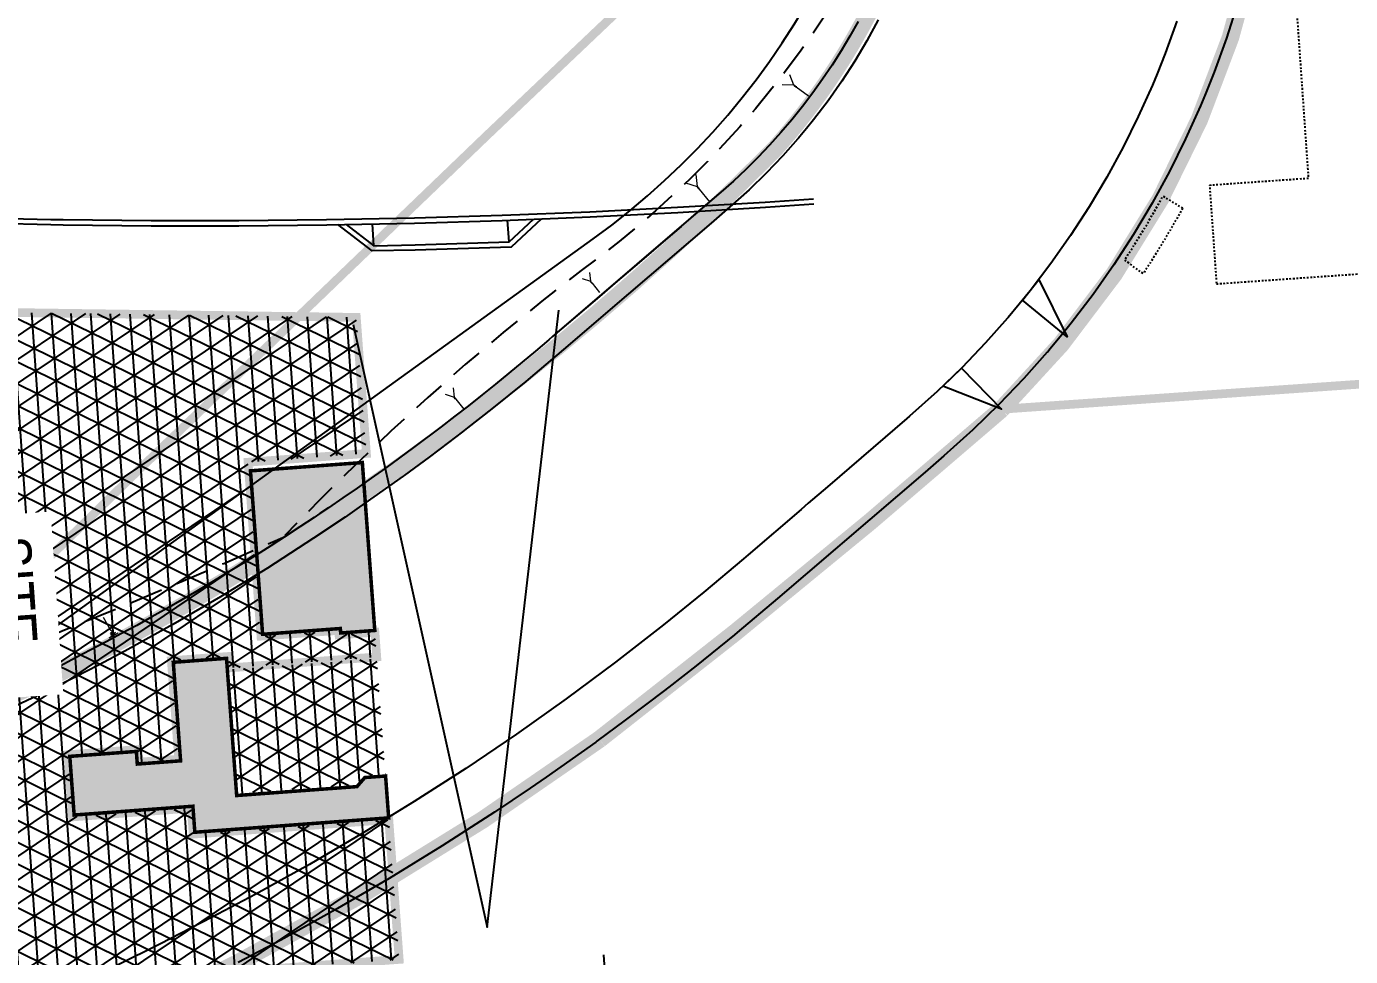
# Model space of a CAD drawing. Header units: millimetres. Extents: x 50357 to 985146, y 723188 to 1803594.
# Drawn here: x 829763.9 to 829839.8, y 818097.4 to 818150.7 of the extents above; entities that cross this region are included whole.
import ezdxf
from ezdxf.xclip import XClip

# ---------------------------------------------------------------- set-up
doc = ezdxf.new("R2010")
doc.units = ezdxf.units.MM
doc.header["$LTSCALE"] = 3
doc.header["$MEASUREMENT"] = 0
for name, pattern in [('3A35X-MAGP-P-SB$0$3A35X-MAGP-P-SB$0$HIDDEN', [0.375, 0.25, -0.125]), ('DASHED', [19.05, 12.7, -6.35]), ('DIVIDE', [1.25, 0.5, -0.25, 0, -0.25, 0, -0.25]), ('PHANTOM', [2.5, 1.25, -0.25, 0.25, -0.25, 0.25, -0.25]), ('x-baseplan$0$DGN Style 2', [1.94727e-06, 0, -1.94727e-06]), ('x-baseplan$0$XXXXX-PIW-DWG-P00-XXXX-R100-WS4-00$0$XXXXX-PIW-P-WHCGRDP1-XXX$0$HIDDEN', [9.525, 6.35, -3.175]), ('x-boundary$0$DGN Style 4', [76.563414, 38.257796, -19.128898, 0.047822, -19.128898])]:
    doc.linetypes.add(name, pattern=pattern)
for name, color, linetype in [('-Section line', 7, 'Continuous'), ('00_Xref', 7, 'Continuous'), ('3A35X-MAGP-P-SB$0$UAJ-90BOUN', 7, 'Continuous'), ('LWK-MA_Stone around ASA', 8, 'Continuous'), ('LWK-STEPS', 8, 'Continuous'), ('UAJ-00XREF', 7, 'Continuous'), ('UAJ-90.5LAND', 8, 'Continuous'), ('x-baseplan$0$XXXXX-PIW-DWG-P00-XXXX-R100-WS4-00$0$XXXXX-PIW-P-WHCGRDP1-XXX$0$MMH125__', 3, 'x-baseplan$0$XXXXX-PIW-DWG-P00-XXXX-R100-WS4-00$0$XXXXX-PIW-P-WHCGRDP1-XXX$0$HIDDEN'), ('x-baseplan$0$XXXXX-PIW-DWG-P00-XXXX-R100-WS4-00$0$XXXXX-PIW-P-WHCGRDP1-XXX$0$MMH813__', 3, 'Continuous'), ('x-baseplan$0$XXXXX-PIW-DWG-P00-XXXX-R100-WS4-00$0$XXXXX-PIW-P-WHCGRDP1_RUN IN AND OUT-XXX$0$MMH813_S', 3, 'Continuous')]:
    doc.layers.add(name, color=color, linetype=linetype)
for name, color, linetype, lineweight in [('DraftConditionLine_AtGradeRoad_20180809', 7, 'Continuous', 0), ('x-baseplan$0$XXXXX-PIW-DWG-P00-XXXX-R100-WS4-00$0$XXXXX-PIW-P-WHCGRDP1-XXX$0$MMH125CS', 3, 'Continuous', 18), ('x-baseplan$0$XXXXX-PIW-DWG-P00-XXXX-R100-WS4-00$0$XXXXX-PIW-P-WHCGRDP1-XXX$0$MMH125FS', 3, 'Continuous', 18)]:
    doc.layers.add(name, color=color, linetype=linetype, lineweight=lineweight)
for name, color, linetype, true_color in [('OUTLINE_P00', 7, 'DASHED', 0xf5f500), ('x-baseplan$0$AR-ROAD_AR_BS_MI_', 7, 'Continuous', 0x6d6d6d), ('x-boundary$0$AR-SIMS_BL_', 7, 'x-boundary$0$DGN Style 4', 0xff0505)]:
    doc.layers.add(name, color=color, linetype=linetype, true_color=true_color)
doc.styles.add('Style-Arial', font='arial.ttf', dxfattribs={"width": 0.8, "height": 5})
pattern_1 = [(273.9989, (830404.9786, 818244.1101), (1.122261, 0.0784547), []), (333.9989, (830404.9786, 818244.1101), (0.4931868, 1.011134), []), (33.9989, (830404.9786, 818244.1101), (-0.6290742, 0.9326793), [])]

# ---------------------------------------------------------------- blocks, each defined once
blk = doc.blocks.new('x-baseplan$0$XXXXX-PIW-DWG-P00-XXXX-R100-WS4-00$0$XXXXX-PIW-P-WHCGRDP1-XXX$0$FILL-SLOPE')
at = {"flags": 128}
blk.add_lwpolyline([(-0.06, 0.25), (0.06, 0.25), (-0.03772, 0.22678), (0.0279, 0.22678), (-0.02004, 0.20996), (0.02116, 0.20892), (-0.01586, 0.19736), (0, 0.18052), (0, 0)], dxfattribs=at)
blk = doc.blocks.new('x-baseplan$0$XXXXX-PIW-DWG-P00-XXXX-R100-WS4-00$0$XXXXX-PIW-P-WHCGRDP1-XXX$0$CUT-SLOPE')
at = {"layer": 'x-baseplan$0$XXXXX-PIW-DWG-P00-XXXX-R100-WS4-00$0$XXXXX-PIW-P-WHCGRDP1-XXX$0$MMH125CS'}
for p, q in [((0.4, 16.5), (-0.5, 16)), ((-0.5, 16), (0.4, 15.5)), ((0.4, 15.5), (-0.5, 15)), ((-0.5, 15), (0.4, 14.5)), ((0, 17), (0.4, 16.5)), ((0.4, 14.5), (0, 14)), ((0, 14), (0, 0))]:
    blk.add_line(p, q, dxfattribs=at)
at = {"layer": 'x-baseplan$0$XXXXX-PIW-DWG-P00-XXXX-R100-WS4-00$0$XXXXX-PIW-P-WHCGRDP1-XXX$0$MMH125CS', "ltscale": 0.5}
for points in [[(-5.7, 25.8), (0, 17)], [(5.7, 25.8), (0, 17)]]:
    blk.add_lwpolyline(points, dxfattribs=at)
blk = doc.blocks.new('x-baseplan$0$XXXXX-PIW-DWG-P00-XXXX-R100-WS4-00')
at = {"layer": 'x-baseplan$0$XXXXX-PIW-DWG-P00-XXXX-R100-WS4-00$0$XXXXX-PIW-P-WHCGRDP1-XXX$0$MMH125__', "ltscale": 0.1, "elevation": 5.715, "flags": 128}
for points in [[(834438.05, 818156.683, 0.003233), (834435.34, 818152.641, -0.097001), (834420.522, 818136.729, 0.037763), (834403.526, 818121.523, 11.538047)], [(834360.171, 818098.89, -0.158227), (834374.935, 818110.054, 0.019094), (834403.555, 818121.479, -0.212095)]]:
    blk.add_lwpolyline(points, format="xyb", dxfattribs=at)
at = {"layer": 'x-baseplan$0$XXXXX-PIW-DWG-P00-XXXX-R100-WS4-00$0$XXXXX-PIW-P-WHCGRDP1-XXX$0$MMH813__', "ltscale": 0.005142, "elevation": 5.715}
blk.add_lwpolyline([(834436.409, 818151.008), (834435.933, 818150.16), (834435.434, 818149.326), (834434.912, 818148.505), (834434.368, 818147.7), (834433.801, 818146.91), (834433.213, 818146.136), (834432.603, 818145.378), (834431.973, 818144.638), (834431.323, 818143.915), (834430.653, 818143.211), (834429.963, 818142.525), (834429.255, 818141.859), (834428.529, 818141.213), (834428.421, 818141.12), (834418.885, 818132.937), (834418.668, 818132.751), (834417.911, 818132.108), (834417.149, 818131.471), (834416.383, 818130.839), (834415.613, 818130.213), (834414.838, 818129.591), (834414.059, 818128.976), (834413.275, 818128.365), (834412.488, 818127.761), (834410.9, 818126.568), (834410.1, 818125.98), (834409.296, 818125.397), (834408.487, 818124.82), (834407.675, 818124.249), (834406.859, 818123.683), (834406.039, 818123.124), (834405.546, 818122.791), (834405.215, 818122.569), (834404.387, 818122.021), (834403.555, 818121.479), (834402.719, 818120.942), (834401.88, 818120.411), (834401.037, 818119.886), (834400.191, 818119.367), (834399.341, 818118.854), (834398.487, 818118.347), (834396.769, 818117.35), (834395.905, 818116.861), (834395.037, 818116.378), (834394.167, 818115.901), (834393.292, 818115.43), (834391.534, 818114.506), (834391.106, 818114.286), (834390.646, 818114.045), (834389.769, 818113.6), (834388.802, 818113.132), (834387.993, 818112.757)], dxfattribs=at)
at = {"layer": 'x-baseplan$0$XXXXX-PIW-DWG-P00-XXXX-R100-WS4-00$0$XXXXX-PIW-P-WHCGRDP1-XXX$0$MMH813__', "ltscale": 0.005142}
for points in [[(834454.691, 818151.022, 5.7), (834454.022, 818149.174, 5.706), (834453.558, 818148.008, 5.71), (834453.283, 818147.352, 5.704), (834452.476, 818145.56, 5.685), (834451.602, 818143.799, 5.667), (834450.662, 818142.073, 5.648), (834449.657, 818140.383, 5.63), (834448.589, 818138.733, 5.611), (834447.459, 818137.124, 5.593), (834446.269, 818135.56, 5.574), (834445.02, 818134.041, 5.556), (834444.974, 818133.988, 5.555), (834443.715, 818132.571, 5.538), (834442.355, 818131.152, 5.523), (834440.943, 818129.785, 5.51), (834439.361, 818128.37, 5.498), (834439.21, 818128.237, 5.497), (834434.658, 818124.329, 5.401), (834433.542, 818123.376, 5.416), (834433.137, 818123.029, 5.423), (834430.103, 818120.423, 5.484), (834429.826, 818120.188, 5.485), (834427.557, 818118.278, 5.498), (834425.254, 818116.41, 5.518), (834422.485, 818114.257, 5.549), (834419.669, 818112.166, 5.589), (834416.808, 818110.137, 5.638), (834413.902, 818108.172, 5.642), (834410.954, 818106.271, 5.655), (834407.965, 818104.436, 5.676), (834404.936, 818102.668, 5.706), (834401.869, 818100.966, 5.744), (834399.329, 818099.623, 5.782), (834398.765, 818099.333, 5.791), (834396.359, 818098.093, 5.829), (834393.933, 818096.894, 5.868)], [(834458.164, 818152.036, 5.907), (834457.531, 818150.055, 5.914), (834456.823, 818148.1, 5.92), (834456.333, 818146.866, 5.925), (834456.042, 818146.173, 5.918), (834455.188, 818144.277, 5.899), (834454.263, 818142.414, 5.881), (834453.269, 818140.588, 5.863), (834452.206, 818138.801, 5.844), (834451.076, 818137.055, 5.826), (834449.88, 818135.354, 5.807), (834448.621, 818133.699, 5.789), (834447.996, 818132.923, 5.78), (834447.411, 818132.222, 5.772), (834447.301, 818132.092, 5.77), (834447.253, 818132.036, 5.77), (834445.92, 818130.537, 5.753), (834444.482, 818129.036, 5.737), (834442.988, 818127.59, 5.724), (834441.315, 818126.094, 5.712), (834440.245, 818125.156, 5.692), (834435.495, 818121.1, 5.63), (834435.091, 818120.753, 5.637), (834431.779, 818117.911, 5.699), (834429.468, 818115.965, 5.713), (834429.318, 818115.841, 5.714), (834427.121, 818114.062, 5.732), (834425.55, 818112.828, 5.75), (834425.221, 818112.574, 5.753), (834424.3, 818111.869, 5.764), (834423.053, 818110.93, 5.781), (834421.431, 818109.738, 5.803), (834421.358, 818109.685, 5.805), (834418.516, 818107.671, 5.852), (834417.594, 818107.037, 5.853), (834415.556, 818105.669, 5.856), (834412.552, 818103.732, 5.869), (834409.506, 818101.863, 5.89), (834406.42, 818100.061, 5.92), (834403.295, 818098.327, 5.959), (834400.846, 818097.031, 5.994)], [(834437.564, 818151.104, 0), (834436.91, 818149.904, 0), (834436.212, 818148.73, 0), (834435.469, 818147.583, 0), (834434.684, 818146.464, 0), (834433.857, 818145.377, 0), (834433.446, 818144.867, 0), (834433.061, 818144.406, 0), (834432.989, 818144.321, 0), (834432.957, 818144.285, 0), (834432.082, 818143.3, 0), (834431.137, 818142.313, 0), (834430.155, 818141.363, 0), (834429.056, 818140.38, 0), (834427.987, 818139.441, 0), (834423.236, 818135.386, 0), (834419.52, 818132.197, 0), (834417.478, 818130.477, 0), (834417.344, 818130.367, 0), (834415.403, 818128.795, 0), (834414.014, 818127.704, 0), (834413.724, 818127.48, 0), (834412.91, 818126.857, 0), (834411.808, 818126.027, 0), (834410.374, 818124.974, 0), (834410.31, 818124.927, 0), (834407.798, 818123.147, 0), (834406.983, 818122.587, 0), (834405.181, 818121.377, 0), (834402.527, 818119.666, 0), (834399.835, 818118.013, 0), (834397.108, 818116.421, 0), (834394.346, 818114.889, 0), (834392.839, 818114.086, 0), (834392.182, 818113.742, 0), (834391.551, 818113.418, 0), (834389.999, 818112.658, 0), (834389.898, 818112.609, 0), (834389.359, 818112.353, 0), (834387.151, 818111.325, 0)], [(834436.409, 818151.008, 4.861), (834435.933, 818150.16, 4.847), (834435.434, 818149.326, 4.834), (834434.912, 818148.505, 4.82), (834434.368, 818147.7, 4.807), (834433.801, 818146.91, 4.794), (834433.213, 818146.136, 4.779), (834432.603, 818145.378, 4.766), (834431.973, 818144.638, 4.753), (834431.323, 818143.915, 4.74), (834430.653, 818143.211, 4.73), (834429.963, 818142.525, 4.719), (834429.255, 818141.859, 4.71), (834428.529, 818141.213, 4.702), (834428.421, 818141.12, 4.701), (834427.773, 818140.564, 4.707), (834427.014, 818139.913, 4.718), (834426.255, 818139.261, 4.728), (834425.496, 818138.61, 4.738), (834423.979, 818137.308, 4.758), (834423.22, 818136.656, 4.76), (834422.461, 818136.005, 4.758), (834421.702, 818135.354, 4.759), (834418.885, 818132.937, 4.767), (834418.668, 818132.751, 4.768), (834417.911, 818132.108, 4.773), (834417.149, 818131.471, 4.778), (834416.383, 818130.839, 4.785), (834415.613, 818130.213, 4.792), (834414.838, 818129.591, 4.799), (834414.059, 818128.976, 4.81), (834413.275, 818128.365, 4.819), (834412.488, 818127.761, 4.829), (834410.9, 818126.568, 4.854), (834410.1, 818125.98, 4.866), (834409.296, 818125.397, 4.881), (834408.487, 818124.82, 4.896), (834407.675, 818124.249, 4.911), (834406.859, 818123.683, 4.932), (834406.039, 818123.124, 4.958), (834405.546, 818122.791, 4.974), (834405.215, 818122.569, 4.985), (834404.387, 818122.021, 5.012), (834403.555, 818121.479, 5.041), (834402.719, 818120.942, 5.071), (834401.88, 818120.411, 5.099), (834401.037, 818119.886, 5.131), (834400.191, 818119.367, 5.163), (834399.341, 818118.854, 5.194), (834398.487, 818118.347, 5.229), (834396.769, 818117.35, 5.298), (834395.905, 818116.861, 5.335), (834395.037, 818116.378, 5.372), (834394.167, 818115.901, 5.409), (834393.292, 818115.43, 5.448), (834391.534, 818114.506, 5.527), (834391.106, 818114.286, 5.547), (834390.646, 818114.045, 5.569), (834389.769, 818113.6, 5.611), (834388.802, 818113.132, 5.656), (834387.993, 818112.757, 5.693)]]:
    blk.add_polyline3d(points, dxfattribs=at)
at = {"layer": 'x-baseplan$0$XXXXX-PIW-DWG-P00-XXXX-R100-WS4-00$0$XXXXX-PIW-P-WHCGRDP1_RUN IN AND OUT-XXX$0$MMH813_S'}
for points in [[(834445.834, 818135.032), (834446.767, 818136.207), (834448.398, 818132.924), (834445.834, 818135.032)], [(834442.34, 818131.137), (834444.628, 818128.772), (834441.262, 818130.093), (834442.34, 818131.137)]]:
    blk.add_lwpolyline(points, dxfattribs=at)
at = {"layer": 'x-baseplan$0$XXXXX-PIW-DWG-P00-XXXX-R100-WS4-00$0$XXXXX-PIW-P-WHCGRDP1-XXX$0$MMH125CS'}
for p, xscale, yscale, zscale, rotation in [((834433.558, 818146.749), 0.06186434135182801, 0.06186434135182801, 0.06186434135182801, 53.84386748164025), ((834427.886, 818140.67), 0.06669463091377154, 0.06669463091377154, 0.06669463091377154, 39.15769178441374), ((834421.577, 818135.47), 0.04840475999586621, 0.04840475999586621, 0.04840475999586621, 39.15769178441374), ((834413.79, 818128.785), 0.05163768119492416, 0.05163768119492416, 0.05163768119492416, 39.15769178441373)]:
    blk.add_blockref('x-baseplan$0$XXXXX-PIW-DWG-P00-XXXX-R100-WS4-00$0$XXXXX-PIW-P-WHCGRDP1-XXX$0$CUT-SLOPE', p, dxfattribs=dict(at, xscale=xscale, yscale=yscale, zscale=zscale, rotation=rotation))
at = {"layer": 'x-baseplan$0$XXXXX-PIW-DWG-P00-XXXX-R100-WS4-00$0$XXXXX-PIW-P-WHCGRDP1-XXX$0$MMH125FS', "ltscale": 100, "xscale": 4.815153737899259, "yscale": 4.815153737899259, "zscale": 4.815153737899259, "rotation": 208.7564468288244}
blk.add_blockref('x-baseplan$0$XXXXX-PIW-DWG-P00-XXXX-R100-WS4-00$0$XXXXX-PIW-P-WHCGRDP1-XXX$0$FILL-SLOPE', (834393.126, 818116.836), dxfattribs=at)
blk = doc.blocks.new('x-baseplan')
at = {"layer": 'x-baseplan$0$AR-ROAD_AR_BS_MI_'}
blk.add_line((834388.714, 818115.097), (834421.217, 818138.544), dxfattribs=at)
at = {"layer": 'x-baseplan$0$AR-ROAD_AR_BS_MI_', "linetype": 'x-baseplan$0$DGN Style 2', "flags": 128}
blk.add_lwpolyline([(834456.958, 818135.965), (834479.403, 818137.534), (834479.84, 818131.29), (834493.626, 818132.254), (834490.777, 818172.994), (834485.53, 818172.627), (834485.326, 818175.547), (834485.834, 818176.318), (834483.063, 818178.146), (834482.474, 818177.253), (834484.937, 818175.628), (834472.789, 818174.779), (834472.535, 818178.415), (834464.885, 818177.88), (834462.451, 818176.993), (834461.82, 818176.535), (834462.983, 818159.903), (834460.988, 818159.764), (834462.229, 818142.007), (834456.563, 818141.611)], close=True, dxfattribs=at)
blk.add_lwpolyline([(834455.019, 818140.303, -0.020142), (834452.754, 818136.543), (834451.693, 818137.332, 0.020103), (834453.894, 818140.997)], format="xyb", close=True, dxfattribs=at)
at = {"layer": 'x-baseplan$0$AR-ROAD_AR_BS_MI_'}
blk.add_arc((834395.475, 818174.228), 44, 305.80537, 0.17695, dxfattribs=at)
blk.add_blockref('x-baseplan$0$XXXXX-PIW-DWG-P00-XXXX-R100-WS4-00', (0, 0))
blk = doc.blocks.new('3A35X-MAGP-P-LD-00-0')
at = {"layer": 'LWK-MA_Stone around ASA', "ltscale": 0.5, "elevation": 0}
blk.add_lwpolyline([(834624315, 818069071), (834621353, 818111471)], dxfattribs=at)
at = {"layer": 'LWK-STEPS', "ltscale": 0.5, "elevation": 0}
for points in [[(834560411, 818159749), (834570229, 818156759), (834570883, 818156560), (834573948, 818155663), (834577038, 818154819), (834580152, 818154030), (834583308, 818153840), (834586466, 818153706), (834589626, 818153627), (834590334, 818153616), (834595368, 818153568), (834600403, 818153570), (834605438, 818153623), (834610472, 818153726), (834615505, 818153879), (834620535, 818154083), (834625564, 818154337), (834630590, 818154641), (834633361, 818154836)], [(834570383, 818156398), (834570797, 818156272), (834573866, 818155374), (834576962, 818154529), (834580106, 818153732), (834583292, 818153540), (834586456, 818153406), (834589620, 818153327), (834590330, 818153316), (834595367, 818153268), (834600405, 818153270), (834605443, 818153323), (834610480, 818153426), (834615515, 818153579), (834620549, 818153783), (834625581, 818154037), (834630609, 818154341), (834633381, 818154537)], [(834617765, 818153670), (834616024, 818152048), (834610521, 818151876), (834608052, 818151826), (834606081, 818153336)], [(834606561, 818153346), (834608151, 818152128), (834610513, 818152176), (834615902, 818152344), (834617305, 818153652)], [(834608151, 818152128), (834608063, 818153377)], [(834615902, 818152344), (834615814, 818153591)]]:
    blk.add_lwpolyline(points, dxfattribs=at)
at = {"layer": 'UAJ-90.5LAND', "elevation": 0}
blk.add_lwpolyline([(834606964, 818147617), (834614668, 818113039), (834618767, 818148442)], dxfattribs=at)

msp = doc.modelspace()

# ---------------------------------------------------------------- hatches: boundary and pattern name
h = msp.add_hatch()
h.set_pattern_fill('NET3', color=256, scale=9)
h.set_pattern_definition(pattern_1)
h.paths.add_polyline_path([(829740.1841, 818134.6401), (829782.8142, 818134.0399), (829783.3929, 818126.2356), (829783.1232, 818126.2156), (829783.1232, 818126.2156), (829776.6083, 818125.7327), (829777.3477, 818115.7573), (829781.8062, 818116.0878), (829781.8248, 818115.8317), (829783.8817, 818115.9842), (829783.987, 818114.564), (829776.468, 818114.0067), (829775.5129, 818113.9359), (829775.4643, 818114.5921), (829772.2104, 818114.3509), (829772.6293, 818108.6991), (829770.3473, 818108.53), (829770.2933, 818109.2532), (829766.2754, 818108.9554), (829766.5397, 818105.3902), (829773.3502, 818105.895), (829773.4609, 818104.4028), (829784.6786, 818105.2343), (829785.2729, 818097.2179), (829743.19, 818094.096), (829742.225, 818107.1116), (829750.2854, 818107.7085), (829750.2541, 818108.1303), (829756.1092, 818108.564), (829756.3196, 818105.725), (829760.2363, 818106.0154), (829759.8911, 818110.6728), (829742.0592, 818109.3506), (829741.7546, 818113.4587), (829747.1249, 818113.8568), (829746.7352, 818119.1147), (829742.3685, 818118.791), (829742.636, 818115.2003), (829741.6317, 818115.1258)])
h = msp.add_hatch(color=8)
h.dxf.hatch_style = 1
h.paths.add_polyline_path([(829783.1626, 818125.7131), (829776.748, 818125.2376), (829777.4428, 818115.8648), (829781.9015, 818116.1953), (829781.92, 818115.9392), (829783.8764, 818116.0842)])
h.paths.add_polyline_path([(829784.6733, 818105.3344), (829773.556, 818104.5103), (829773.4453, 818106.0026), (829766.6348, 818105.4977), (829766.3854, 818108.862), (829770.2025, 818109.145), (829770.2565, 818108.4217), (829772.7393, 818108.6058), (829772.3204, 818114.2576), (829775.3734, 818114.4839), (829775.9565, 818106.6172), (829782.856, 818107.1286), (829783.303, 818107.6472), (829784.4953, 818107.7356)])
h.paths.add_polyline_path([(829741.7493, 818113.5588), (829747.0192, 818113.9494), (829746.6443, 818119.0065), (829742.3781, 818118.6897), (829742.6457, 818115.0989), (829741.6413, 818115.0251)])
h.paths.add_polyline_path([(829742.2197, 818107.2117), (829750.1797, 818107.8012), (829750.1484, 818108.223), (829756.2043, 818108.6715), (829756.4147, 818105.8326), (829760.1306, 818106.108), (829759.8002, 818110.5646), (829742.0688, 818109.2498)])
h = msp.add_hatch()
h.set_pattern_fill('NET3', color=256, scale=9)
h.set_pattern_definition(pattern_1)
h.paths.add_polyline_path([(829784.4857, 818107.8363), (829783.2518, 818107.7449), (829782.8048, 818107.2263), (829775.947, 818106.7179), (829775.778, 818108.9977), (829775.778, 818108.9976), (829775.5591, 818111.9503), (829775.5591, 818111.9503), (829775.4199, 818113.828), (829783.9944, 818114.4636)])

# ---------------------------------------------------------------- linework, layer by layer
at = {"layer": '3A35X-MAGP-P-SB$0$UAJ-90BOUN', "linetype": '3A35X-MAGP-P-SB$0$3A35X-MAGP-P-SB$0$HIDDEN', "ltscale": 100, "const_width": 0.5}
msp.add_lwpolyline([(829740.1841, 818134.6401), (829782.8142, 818134.0399), (829783.3929, 818126.2356), (829783.1232, 818126.2156), (829783.1232, 818126.2156), (829776.6083, 818125.7327), (829777.3477, 818115.7573), (829781.8062, 818116.0878), (829781.8248, 818115.8317), (829783.8817, 818115.9842), (829783.987, 818114.564), (829776.468, 818114.0067), (829775.5129, 818113.9359), (829775.4643, 818114.5921), (829772.2104, 818114.3509), (829772.6293, 818108.6991), (829770.3473, 818108.53), (829770.2933, 818109.2532), (829766.2754, 818108.9554), (829766.5397, 818105.3902), (829773.3502, 818105.895), (829773.4609, 818104.4028), (829784.6786, 818105.2343), (829785.2729, 818097.2179), (829743.19, 818094.096)], dxfattribs=at)
at = {"layer": 'DraftConditionLine_AtGradeRoad_20180809', "linetype": 'PHANTOM', "ltscale": 0.3, "const_width": 1, "flags": 128}
msp.add_lwpolyline([(829816.4456, 818170.5935), (829816.4667, 818169.9288), (829816.4762, 818169.2637), (829816.474, 818168.5987), (829816.4603, 818167.9337), (829816.435, 818167.2691), (829816.3981, 818166.605), (829816.3496, 818165.9417), (829816.2895, 818165.2793), (829816.2179, 818164.6181), (829816.1348, 818163.9582), (829816.0401, 818163.2999), (829815.934, 818162.6433), (829815.8164, 818161.9887), (829815.6874, 818161.3362), (829815.5471, 818160.6861), (829815.3954, 818160.0385), (829815.2325, 818159.3937), (829815.0583, 818158.7518), (829814.8729, 818158.113), (829814.6765, 818157.4776), (829814.4689, 818156.8457), (829814.2504, 818156.2176), (829814.0209, 818155.5933), (829813.7806, 818154.9731), (829813.5295, 818154.3573), (829813.2677, 818153.7459), (829812.9953, 818153.1391), (829812.7123, 818152.5373), (829812.4188, 818151.9404), (829812.115, 818151.3487), (829811.8009, 818150.7625), (829811.4766, 818150.1818), (829811.1422, 818149.6069), (829810.7979, 818149.0379), (829810.4436, 818148.475), (829810.0796, 818147.9183), (829809.7059, 818147.3681), (829809.3227, 818146.8245), (829808.9301, 818146.2877), (829808.5281, 818145.7578), (829808.117, 818145.235), (829807.6968, 818144.7194), (829807.2677, 818144.2113), (829806.8298, 818143.7108), (829806.8296, 818143.7106), (829804.8254, 818141.7219), (829802.7867, 818139.7685), (829800.7143, 818137.8509), (829798.6087, 818135.9699), (829796.4707, 818134.1258), (829794.3007, 818132.3194), (829792.0996, 818130.5511), (829789.8679, 818128.8215), (829787.6064, 818127.1311), (829785.3158, 818125.4804), (829782.9966, 818123.8699), (829780.6498, 818122.3002), (829778.2758, 818120.7717), (829775.8756, 818119.2848), (829773.4498, 818117.8401), (829770.9991, 818116.4379), (829768.5244, 818115.0787), (829766.0263, 818113.7628), (829764.9187, 818113.1971, 0.0292121), (829739.0952, 818100.6726, 0.0252612), (829634.8523, 818030.289), (829598.1866, 818004.1488), (829597.5858, 818003.6568), (829596.9766, 818003.1753), (829596.359, 818002.7045), (829595.7333, 818002.2446), (829595.0997, 818001.7957), (829594.4583, 818001.3579), (829593.8094, 818000.9313), (829593.1532, 818000.5162), (829592.4898, 818000.1125), (829591.8194, 817999.7205), (829591.1423, 817999.3403), (829590.4587, 817998.9719), (829589.7688, 817998.6155), (829589.0727, 817998.2712), (829588.3708, 817997.9391), (829587.6631, 817997.6193), (829586.95, 817997.3119), (829586.2317, 817997.017), (829585.5082, 817996.7347), (829584.78, 817996.4651), (829584.0472, 817996.2082), (829583.31, 817995.9641), (829582.5687, 817995.733), (829581.8234, 817995.5148), (829581.0744, 817995.3096), (829580.322, 817995.1176), (829579.5664, 817994.9387), (829578.8077, 817994.773), (829578.0463, 817994.6206), (829577.2823, 817994.4815), (829576.516, 817994.3558), (829575.7476, 817994.2434), (829574.9774, 817994.1445), (829574.2055, 817994.059), (829573.4323, 817993.9871), (829572.658, 817993.9286), (829571.8828, 817993.8836), (829571.1068, 817993.8522), (829570.3305, 817993.8343), (829569.554, 817993.83), (829568.7775, 817993.8393), (829568.0013, 817993.8621), (829567.2256, 817993.8984), (829566.4506, 817993.9482), (829565.6767, 817994.0116), (829564.9039, 817994.0885), (829564.1327, 817994.1789), (829563.3631, 817994.2827), (829562.5954, 817994.3999), (829561.83, 817994.5305), (829561.0669, 817994.6744), (829560.3064, 817994.8316), (829559.5488, 817995.0021), (829558.7943, 817995.1858), (829558.0431, 817995.3826), (829557.2955, 817995.5925), (829556.5516, 817995.8154), (829555.8117, 817996.0512), (829555.0761, 817996.3), (829554.3449, 817996.5615), (829553.6184, 817996.8358), (829552.8968, 817997.1227), (829552.1803, 817997.4221), (829551.4692, 817997.734), (829550.7636, 817998.0583), (829550.0637, 817998.3948), (829549.3699, 817998.7435), (829548.6822, 817999.1042), (829548.0009, 817999.4769), (829547.3263, 817999.8615), (829546.6584, 818000.2577), (829545.9976, 818000.6655), (829545.344, 818001.0849), (829544.6978, 818001.5155), (829544.0593, 818001.9574), (829543.4285, 818002.4103), (829542.8057, 818002.8742), (829542.1911, 818003.3489), (829541.585, 818003.8342), (829540.9873, 818004.3301), (829540.3984, 818004.8363), (829539.8185, 818005.3526), (829539.2476, 818005.8791), (829538.686, 818006.4154), (829538.1339, 818006.9614), (829537.5913, 818007.517), (829537.345, 818007.7758), (829536.7978, 818008.391), (829536.2615, 818009.0157), (829535.7361, 818009.6497), (829535.2218, 818010.2927), (829534.7189, 818010.9446), (829534.2274, 818011.6052), (829533.7475, 818012.2743), (829533.2793, 818012.9516), (829532.8231, 818013.637), (829532.3789, 818014.3303), (829531.9468, 818015.0312), (829531.5271, 818015.7395), (829531.1198, 818016.4551), (829530.725, 818017.1777), (829530.3429, 818017.907), (829529.9736, 818018.6429), (829529.6171, 818019.3851), (829529.2737, 818020.1335), (829528.9434, 818020.8877), (829528.6263, 818021.6476), (829528.3226, 818022.4128), (829528.0322, 818023.1833), (829527.7553, 818023.9587), (829527.492, 818024.7389), (829527.2424, 818025.5235), (829527.0064, 818026.3123), (829526.7843, 818027.1052), (829526.5761, 818027.9018), (829526.3818, 818028.7019), (829526.2015, 818029.5053), (829526.0352, 818030.3117), (829525.883, 818031.1209), (829525.745, 818031.9326), (829525.6212, 818032.7466), (829525.5115, 818033.5627), (829525.4162, 818034.3805), (829525.3351, 818035.1999), (829525.2684, 818036.0205), (829525.2159, 818036.8422), (829525.1779, 818037.6647), (829525.1542, 818038.4878), (829525.1448, 818039.3111), (829525.1498, 818040.1345), (829525.1692, 818040.9576), (829525.203, 818041.7803), (829525.2511, 818042.6022), (829525.3136, 818043.4232), (829525.3903, 818044.243), (829525.4814, 818045.0614), (829525.5867, 818045.878), (829525.7063, 818046.6926), (829525.8401, 818047.505), (829525.988, 818048.315), (829526.15, 818049.1223), (829526.3261, 818049.9266), (829526.5162, 818050.7277), (829526.7203, 818051.5254), (829526.9383, 818052.3194), (829527.17, 818053.1095), (829527.4156, 818053.8954), (829527.6748, 818054.6769), (829527.9476, 818055.4538), (829528.2339, 818056.2258), (829528.5337, 818056.9926), (829528.8468, 818057.7542), (829529.1731, 818058.5101), (829529.3732, 818058.9563), (829531.2279, 818062.3166), (829533.141, 818065.644), (829535.1119, 818068.9376), (829537.14, 818072.1962), (829539.2246, 818075.4189), (829539.5014, 818075.8377), (829560.6798, 818108.696), (829561.0701, 818109.2731), (829561.4705, 818109.8432), (829561.8807, 818110.4063), (829562.3007, 818110.9621), (829562.7304, 818111.5105), (829563.1695, 818112.0514), (829563.6181, 818112.5844), (829564.0758, 818113.1096), (829564.5427, 818113.6267), (829565.0185, 818114.1356), (829565.5031, 818114.6361), (829565.9964, 818115.1281), (829566.4982, 818115.6114), (829567.0083, 818116.0858), (829567.5267, 818116.5513), (829568.0531, 818117.0076), (829568.5873, 818117.4547), (829568.9469, 818117.7469, 0.1973975), (829574.1421, 818127.696), (829574.1925, 818128.0355), (829574.249, 818128.374), (829574.3113, 818128.7115), (829574.3794, 818129.0479), (829574.4535, 818129.3831), (829574.5334, 818129.7169), (829574.6191, 818130.0493), (829574.7105, 818130.3801), (829574.8078, 818130.7092), (829574.9108, 818131.0367), (829575.0194, 818131.3622), (829575.1338, 818131.6859), (829575.2537, 818132.0074), (829575.3793, 818132.3269), (829575.5104, 818132.6441), (829575.647, 818132.9589), (829575.7891, 818133.2714), (829575.9367, 818133.5813), (829576.0896, 818133.8886), (829576.2479, 818134.1931), (829576.4114, 818134.4949), (829576.5802, 818134.7937), (829576.7542, 818135.0896), (829576.9333, 818135.3824), (829577.1175, 818135.672), (829577.3068, 818135.9584), (829577.501, 818136.2414), (829577.5465, 818136.3063), (829579.5908, 818139.2858), (829572.5891, 818144.0897), (829572.5825, 818144.0943), (829569.6237, 818146.1243), (829569.4807, 818146.0566), (829569.3367, 818145.9913), (829569.1915, 818145.9286), (829569.0452, 818145.8684), (829568.8979, 818145.8108), (829568.7496, 818145.7557), (829568.6004, 818145.7033), (829568.4503, 818145.6534), (829568.2993, 818145.6062), (829568.1475, 818145.5616), (829567.995, 818145.5197), (829567.8418, 818145.4805), (829567.6879, 818145.4439), (829567.5334, 818145.41), (829567.3783, 818145.3788), (829567.2228, 818145.3504), (829567.0667, 818145.3246), (829566.9102, 818145.3016), (829566.7533, 818145.2813), (829566.5961, 818145.2638), (829566.4387, 818145.249), (829566.281, 818145.2369), (829566.1231, 818145.2277), (829565.965, 818145.2211), (829565.8069, 818145.2173), (829565.6487, 818145.2163), (829565.4906, 818145.2181), (829565.3325, 818145.2226), (829565.1744, 818145.2298), (829565.0166, 818145.2399), (829564.8589, 818145.2526), (829564.7015, 818145.2682), (829564.5444, 818145.2864), (829564.3876, 818145.3074), (829564.2313, 818145.3312), (829564.0753, 818145.3576), (829563.9199, 818145.3868), (829563.7649, 818145.4187), (829563.6106, 818145.4533), (829563.4569, 818145.4906), (829563.3038, 818145.5305), (829563.2004, 818145.5592), (829561.4033, 818145.8505), (829559.5853, 818145.948, 0.4942607), (829543.1949, 818124.4333), (829543.2764, 818124.1438), (829543.3528, 818123.8529), (829543.4241, 818123.5607), (829543.4902, 818123.2673), (829543.5513, 818122.9728), (829543.6072, 818122.6772), (829543.6579, 818122.3808), (829543.7035, 818122.0835), (829543.7438, 818121.7854), (829543.779, 818121.4867), (829543.8089, 818121.1874), (829543.8336, 818120.8877), (829543.8531, 818120.5875), (829543.8673, 818120.2871), (829543.8763, 818119.9865), (829543.8801, 818119.6857), (829543.8785, 818119.385), (829543.8718, 818119.0843), (829543.8598, 818118.7837), (829543.8425, 818118.4834), (829543.82, 818118.1835), (829543.7923, 818117.884), (829543.7594, 818117.5851), (829543.7212, 818117.2867), (829543.6779, 818116.9891), (829543.6293, 818116.6923), (829543.5756, 818116.3963), (829543.5167, 818116.1014), (829543.4527, 818115.8075), (829543.3836, 818115.5148), (829543.3093, 818115.2233), (829543.23, 818114.9332), (829543.1457, 818114.6445), (829543.0563, 818114.3573), (829542.9619, 818114.0717), (829542.8626, 818113.7878), (829542.7583, 818113.5057), (829542.6491, 818113.2255), (829542.535, 818112.9472), (829542.4161, 818112.6709), (829542.2924, 818112.3968), (829542.1639, 818112.1248), (829542.0307, 818111.8551), (829541.8928, 818111.5879), (829541.7502, 818111.323), (829541.6031, 818111.0607), (829541.4514, 818110.801), (829541.2952, 818110.5439), (829541.1345, 818110.2897), (829540.9695, 818110.0382), (829540.9445, 818110.001), (829515.3591, 818075.6573, 0.3221085), (829514.6003, 817999.8299, 0.4344415), (829611.8531, 817985.9921), (829639.2188, 818007.8355), (829650.1604, 818016.2968), (829661.248, 818024.566), (829672.4782, 818032.6403), (829683.8476, 818040.5175), (829695.3528, 818048.195), (829706.9902, 818055.6706), (829707.022, 818055.6906), (829741.6791, 818079.2089), (829748.7123, 818083.6922), (829755.5493, 818087.1521), (829759.307, 818088.9905, 0.0118991), (829776.0316, 818097.0307, 0.037659), (829796.7604, 818109.8424, 0.0156338), (829819.8133, 818128.772, 0.2423535), (829834.8623, 818175.04)], format="xyb", dxfattribs=at)
at = {"layer": 'OUTLINE_P00', "linetype": 'DASHED', "ltscale": 3, "const_width": 0.2014}
for points in [[(829783.1605, 818125.7135), (829776.7459, 818125.238), (829777.4407, 818115.8652), (829781.8994, 818116.1957), (829781.9179, 818115.9395), (829783.8743, 818116.0846)], [(829784.6712, 818105.3348), (829773.5538, 818104.5107), (829773.4432, 818106.0029), (829766.6327, 818105.4981), (829766.3833, 818108.8624), (829770.2003, 818109.1453), (829770.2544, 818108.4221), (829772.7372, 818108.6061), (829772.3183, 818114.2579), (829775.3713, 818114.4842), (829775.9544, 818106.6175), (829782.8538, 818107.1289), (829783.3008, 818107.6475), (829784.4932, 818107.7359)]]:
    msp.add_lwpolyline(points, close=True, dxfattribs=at)
at = {"layer": 'x-boundary$0$AR-SIMS_BL_', "linetype": 'DIVIDE', "ltscale": 100, "const_width": 0.5, "flags": 128}
msp.add_lwpolyline([(830421.4603, 817983.187), (829927.4203, 817919.53), (829799.1823, 817870.527), (829790.4573, 817865.696), (829758.6593, 817838.339), (829748.5253, 817828.353), (829731.4973, 817806.204), (829719.1833, 817785.985), (829714.6143, 817778.228), (829709.8043, 817763.541), (829704.7063, 817754.386), (829697.7243, 817751.133), (829631.8793, 817748.878), (829608.1743, 817748.661), (829577.9213, 817748.836), (829544.9303, 817749.703), (829480.8173, 817749.39), (829470.3073, 817750.288), (829456.0593, 817753.147), (829455.1313, 817754.682), (829450.7323, 817754.941), (829443.6703, 817749.278), (829434.6983, 817748.673), (829419.6063, 817752.193), (829388.1423, 817774.957, -0.0868696), (829330.1513, 817841.557), (829326.5653, 817849.526), (829325.1853, 817873.199), (829325.6963, 817999.932), (829326.2943, 818019.469), (829325.7823, 818024.558), (829325.7783, 818042.647), (829324.1743, 818071.095), (829325.5493, 818103.034, -0.0940633), (829350.7409, 818171.0835, -0.0902781), (829384.4713, 818209.372), (829384.9343, 818241.21, -0.0189096), (829386.4703, 818271.75), (829615.2203, 818271.919), (829704.0113, 818399.497), (829741.7573, 818373.349), (829731.0113, 818358.183), (829721.2403, 818343.554), (829716.0813, 818336.18), (829706.3403, 818321.969), (829715.5743, 818315.216), (829711.8093, 818309.828), (829703.7323, 818297.509), (829697.2433, 818288.942, -0.1752059), (829690.4223, 818286.336), (829681.5343, 818287.923, 0.2323257), (829668.4143, 818283.101, 0.1362325), (829661.1463, 818270.395), (829652.3613, 818250.389), (829646.1803, 818237.545), (829639.8393, 818226.052), (829627.8473, 818207.069), (829617.9353, 818191.422), (829605.2153, 818171.079), (829593.5793, 818151.816), (829589.4173, 818145.524), (829584.7463, 818137.723), (829551.0583, 818082.258), (829543.4983, 818069.588), (829534.6903, 818055.423, 0.2107846), (829533.1303, 818024.07, 0.1803051), (829550.4443, 818003.891, 0.1721578), (829574.9653, 817999.157, 0.1021896), (829588.5963, 818003.679), (829596.3693, 818008.735), (829611.7893, 818018.98), (829639.5613, 818037.348), (829672.2633, 818058.952), (829685.6043, 818067.872), (829727.7433, 818095.842, 0.0821189), (829735.7533, 818101.886, -0.0111337), (829745.2473, 818110.415), (829753.9933, 818118.816), (829758.8103, 818114.163), (829762.6453, 818117.774), (829769.9653, 818124.931), (829790.2773, 818144.448), (829798.4313, 818152.193), (829801.4083, 818152.175), (829803.5313, 818156.445, -0.6859753), (829809.0173, 818155.332, -0.0959867), (829808.9553, 818152.667), (829813.4653, 818169.874), (829834.8623, 818175.04, -0.2423535), (829819.8133, 818128.772), (829870.4053, 818132.308), (829867.6293, 818172.006), (829873.9463, 818180.933, 0.1039453), (829908.8823, 818164.791, 0.0281485), (829935.7033, 818159.716), (829946.0683, 818156.56, 0.0121811), (829955.3373, 818154.03, 0.0118169), (829964.8653, 818153.626, 0.018959), (830002.7953, 818154.46), (830005.7253, 818155.389), (830009.7393, 818155.668), (830012.7693, 818155.154, 0.0049787), (830022.7543, 818156.042), (830036.0313, 818157.365, -0.0231603), (830068.0675, 818159.0629), (830223.8183, 818160.097), (830228.4173, 818160.197), (830232.4673, 818160.663), (830236.3963, 818161.751, 0.0889442), (830243.4323, 818167.266, 0.0912828), (830247.9403, 818174.674, 0.0618581), (830249.2823, 818180.136), (830255.8743, 818180.535), (830279.9283, 818180.912, 0.0773406), (830284.374, 818172.2777, 0.267473), (830295.2135, 818167.4601, 0.0363773), (830312.4285, 818170.543, 0.2494227), (830324.5803, 818181.612), (830341.3073, 818181.874), (830466.9963, 818189.748), (830494.8753, 818191.557), (830496.9853, 818186.835, 0.0736969), (830501.0913, 818181.809), (830582.4593, 818194.473), (830583.8843, 818185.317), (830597.2633, 818190.193), (830602.6723, 818191.158, 0.0490537), (830631.8723, 818199.396), (830712.2023, 818204.417, -0.0621863), (830711.6952, 818151.7194, 0.0557122), (830710.5338, 818100.1676), (830711.1793, 818092.916), (830714.4713, 818073.766), (830717.4063, 818056.387), (830721.2283, 818019.358), (830641.4663, 818008.057), (830545.9623, 817999.878), (830497.1193, 817993.58), (830497.1993, 817992.704), (830467.1193, 817988.807), (830455.4773, 817987.084), (830447.0523, 817986.218), (830421.5433, 817982.99)], format="xyb", close=True, dxfattribs=at)

# ---------------------------------------------------------------- block references
at = {"layer": '00_Xref'}
ref = msp.add_blockref('x-baseplan', (-4624.8147, 0), dxfattribs=at)
XClip(ref).set_block_clipping_path([(834202.4041511728, 818417.7787976696), (834906.6320897909, 818467.0097314056), (834956.0121295976, 817760.6488927433), (834251.7841909796, 817711.4179590072)])

# ---------------------------------------------------------------- next in the draw order: block references
at = {"layer": 'UAJ-00XREF', "ltscale": 0.5, "xscale": 0.0009999999999999998, "yscale": 0.0009999999999999998, "zscale": 0.0009999999999999998, "rotation": 359.9752874263863}
msp.add_blockref('3A35X-MAGP-P-LD-00-0', (-5177.1309, 346.0788, -0.0001), dxfattribs=at)

# ---------------------------------------------------------------- next in the draw order: texts
at = {"layer": '-Section line', "insert": (829764.119, 818121.5688), "char_height": 2.5, "width": 8.00195, "attachment_point": 1, "rotation": 273.998909, "style": 'Style-Arial', "bg_fill": 3, "box_fill_scale": 1.5, "bg_fill_color": 256, "bg_fill_transparency": 0}
msp.add_mtext('SITE A', dxfattribs=at)

doc.saveas('drawing.dxf')
